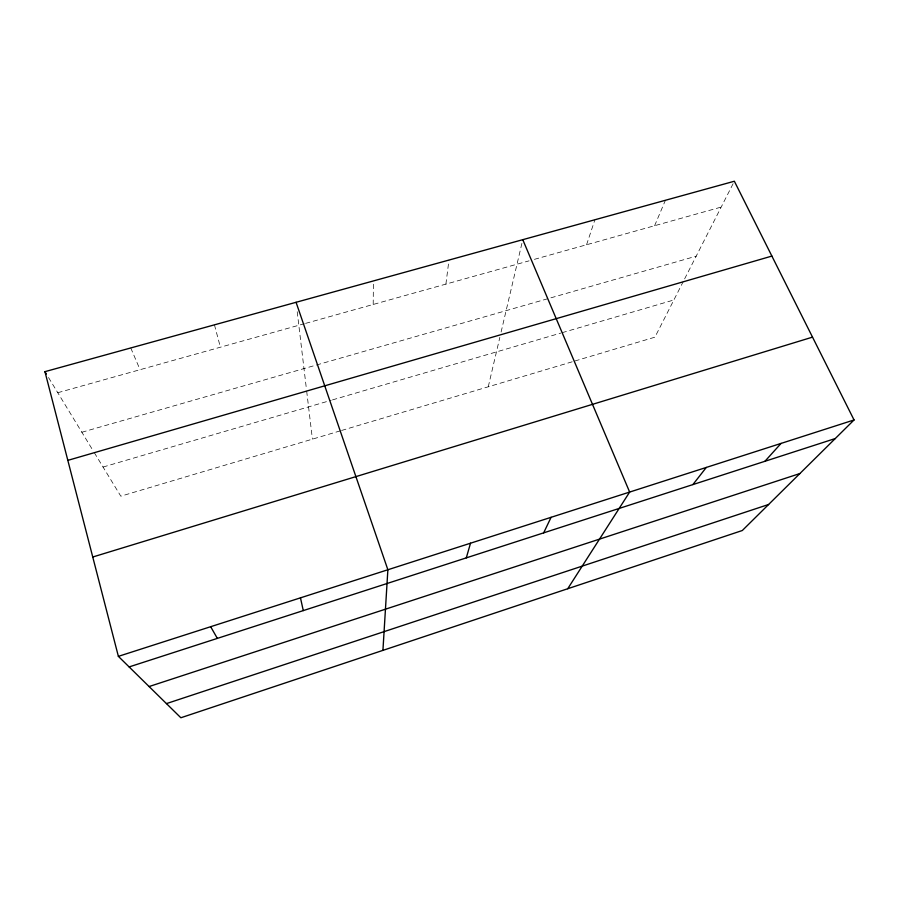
<?xml version="1.0" encoding="UTF-8"?>
<svg xmlns="http://www.w3.org/2000/svg" width="899" height="899" viewBox="0 0 899 899"><rect width="100%" height="100%" fill="white"/><g stroke="black" fill="none" stroke-linecap="round" stroke-linejoin="round"><path stroke-width="0.67" stroke-dasharray="4.5 3.37" d="M373.197 304.458L373.422 280.938M445.904 284.118L448.961 260.069M488.258 386.795L499.855 337.327M501.103 332.034L522.769 239.685M586.564 244.753L594.902 219.761M654.607 225.716L665.417 200.286M683.364 281.342L654.921 337.17L573.888 361.297M684.633 278.859L734.359 181.238M340.26 430.857L120.814 496.192L93.597 451.512M341.586 430.464L572.562 361.69M103.048 467.042L331.169 400.28M332.506 399.886L560.729 333.102M562.077 332.709L673.857 299.985M81.865 432.25L696.186 256.181M57.783 392.717L304.233 323.752M305.581 323.382L529.05 260.845M534.399 259.35L721.189 207.085M48.512 377.513L92.867 450.32M130.76 347.958L140.064 369.691M214.445 324.842L220.39 347.216M297.209 311.762L306.357 388.458M306.671 391.087L312.414 439.15"/><path stroke-width="1.35" d="M382.929 650.359L387.874 569.764L296.074 302.3M466.3 557.874L470.514 543.21M543.659 532.849L551.087 517.318M567.73 588.733L629.648 492.068L522.769 239.685M692.893 484.583L706.288 467.446M764.914 461.299L781.062 443.409M854.05 419.957L742.304 530.511L180.856 717.762L118.376 656.36L44.95 371.658L734.359 181.238L854.05 419.957L118.376 656.36M166.461 703.602L768.611 504.485M149.099 686.544L799.874 473.548M129.13 666.923L835.261 438.543M92.754 557.009L812.516 337.136M67.83 460.367L771.881 256.08M44.95 371.658L46.377 373.995M210.669 626.704L217.344 638.391M300.468 597.846L303.278 610.59"/></g></svg>
